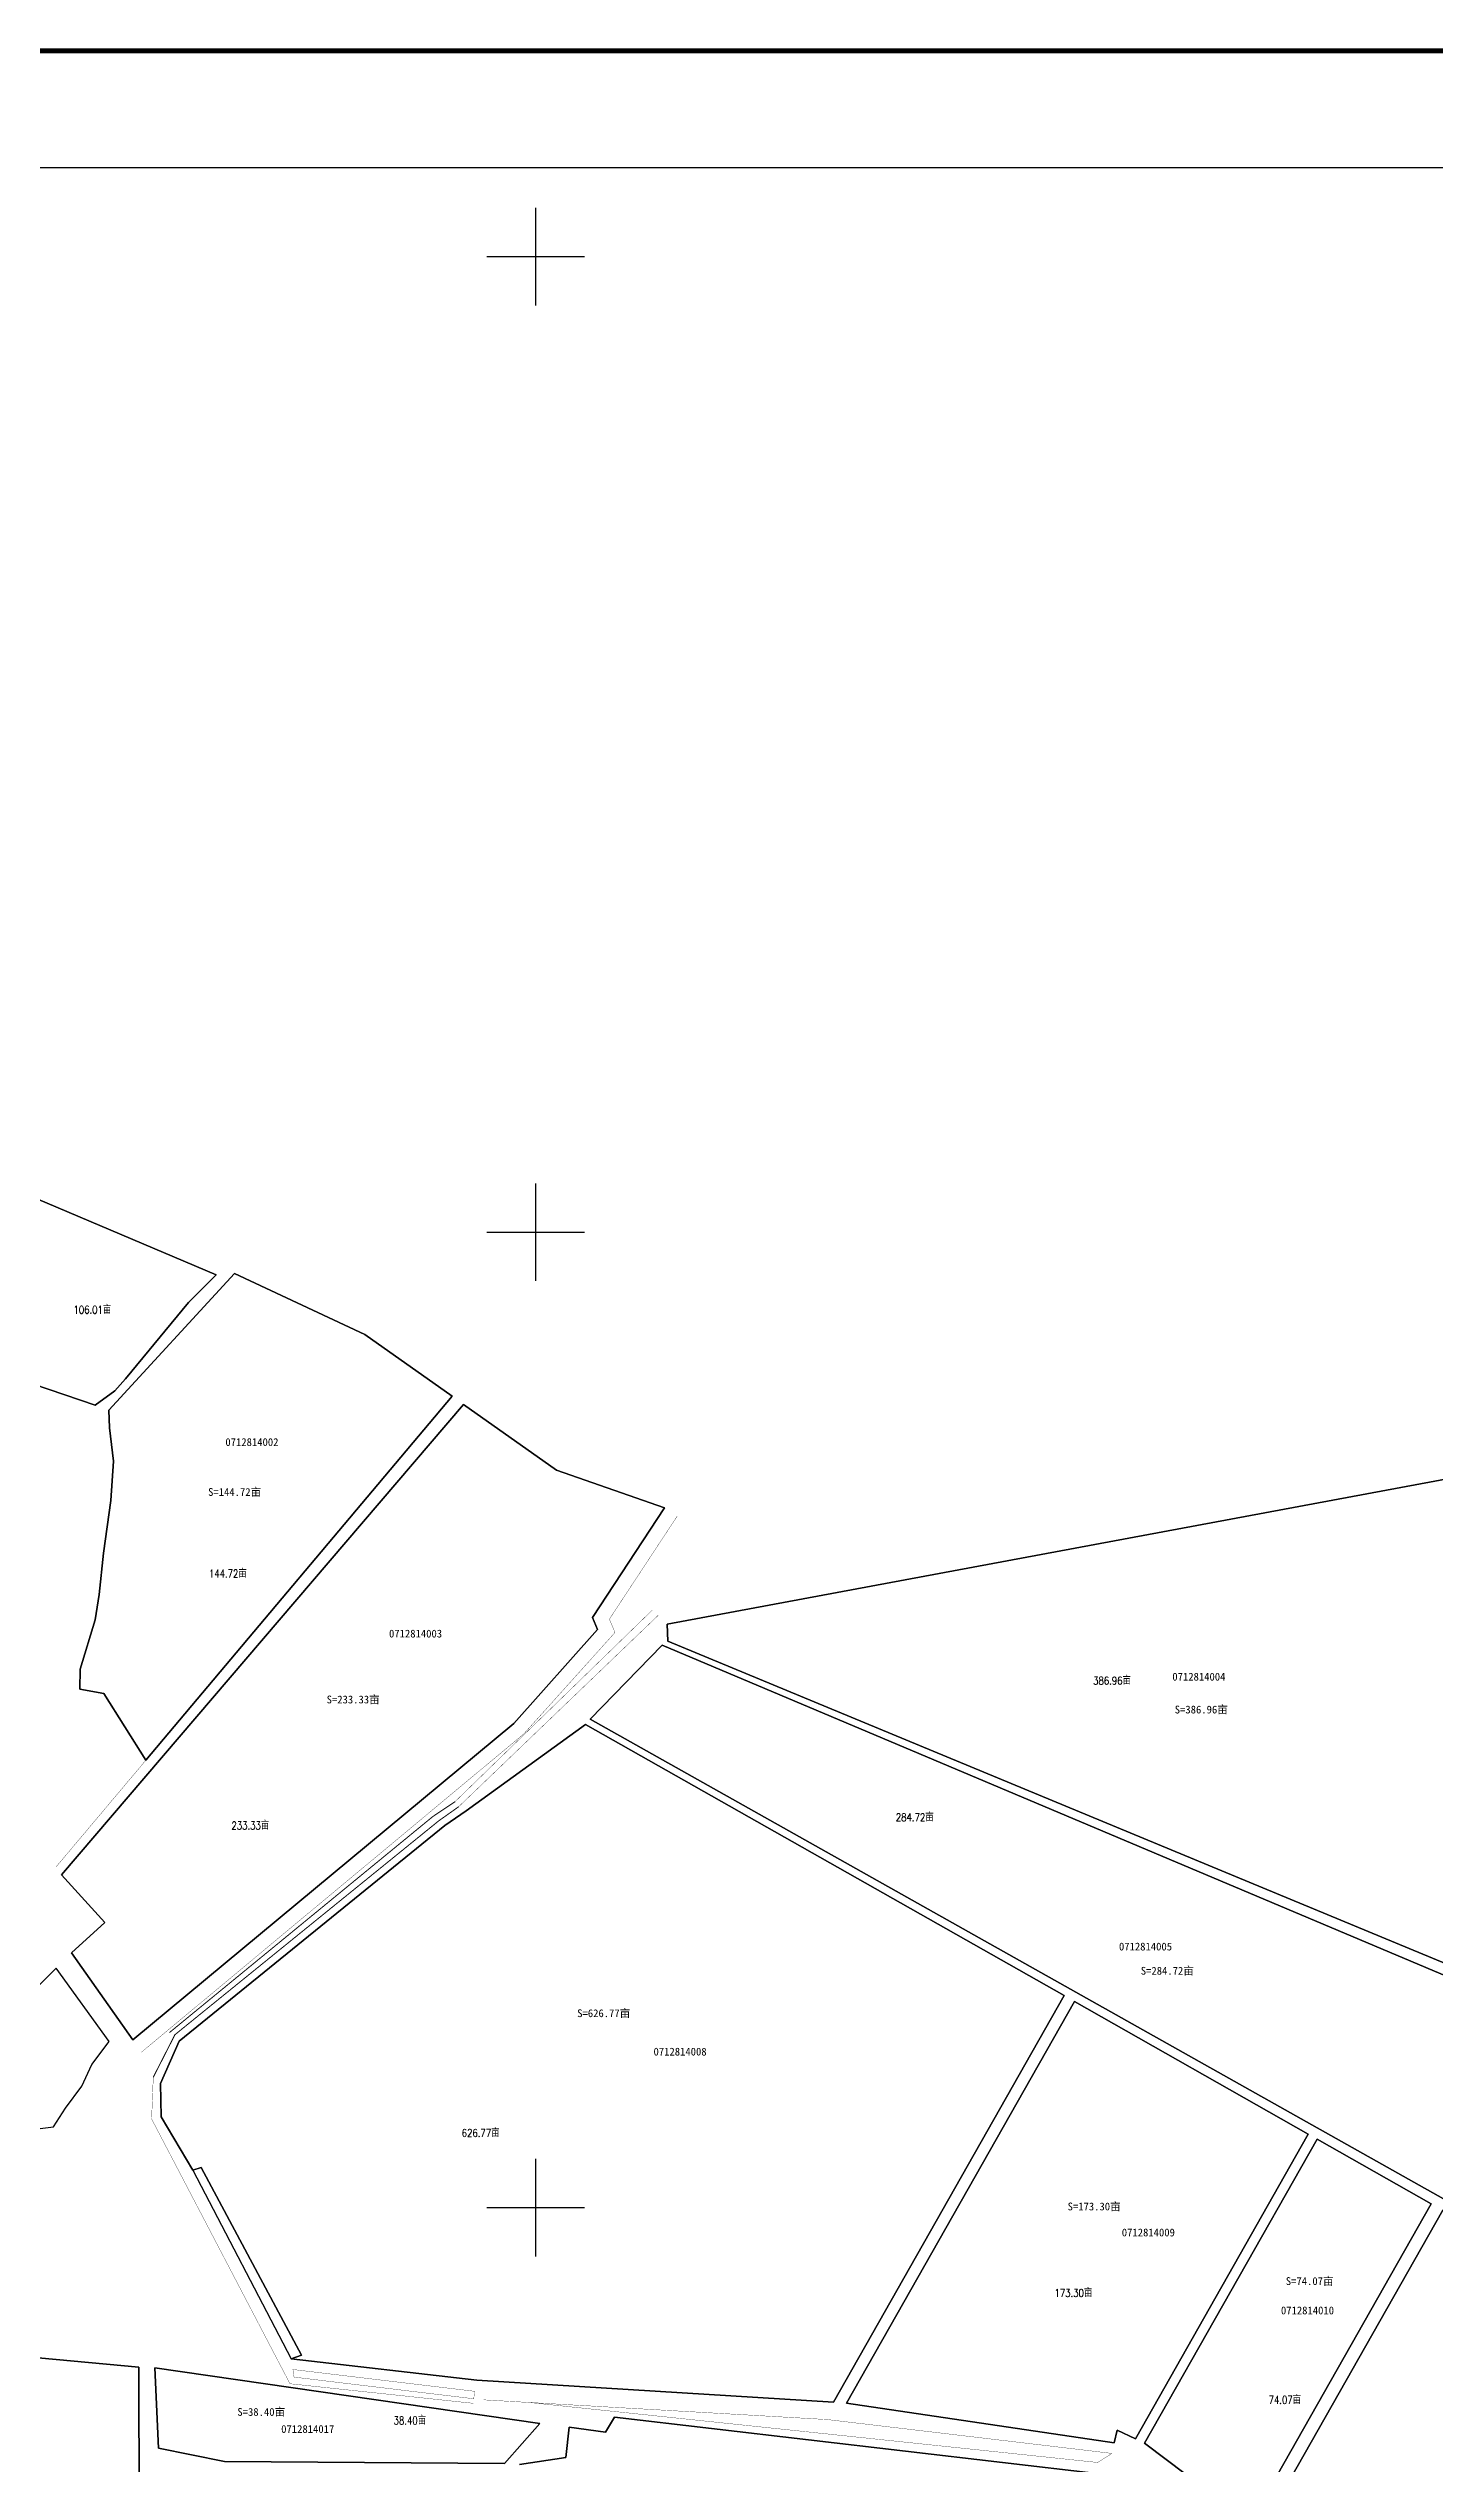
# Model space of a CAD drawing. Extents: x 541673 to 553395, y 4989791 to 4997334.
# Drawn here: x 545501 to 546921, y 4994738 to 4997214 of the extents above; entities that cross this region are included whole.
import ezdxf
from ezdxf.enums import TextEntityAlignment as Align

# ---------------------------------------------------------------- set-up
doc = ezdxf.new("R2010")
doc.units = 0
doc.header["$LTSCALE"] = 10
for name, color, linetype in [('MJZJ', 4, 'CONTINUOUS'), ('TK', 7, 'CONTINUOUS'), ('地籍号', 7, 'CONTINUOUS'), ('测地框', 7, 'CONTINUOUS'), ('路林渠', 7, 'CONTINUOUS'), ('长期合同', 6, 'CONTINUOUS')]:
    doc.layers.add(name, color=color, linetype=linetype)
doc.styles.add('HZ', font='rs.shx', dxfattribs={"width": 0.8, "bigfont": 'hztxt.shx'})
doc.styles.add('宋体', font='SimSun.ttf')

msp = doc.modelspace()

# ---------------------------------------------------------------- linework, layer by layer
at = {"layer": 'TK', "linetype": 'Continuous'}
for p, q in [((546000, 4996950), (546000, 4997050)), ((545950, 4997000), (546050, 4997000)), ((546000, 4995950), (546000, 4996050)), ((545950, 4996000), (546050, 4996000)), ((546000, 4994950), (546000, 4995050)), ((545950, 4995000), (546050, 4995000))]:
    msp.add_line(p, q, dxfattribs=at)
at = {"layer": 'TK', "linetype": 'Continuous', "const_width": 5, "flags": 128}
msp.add_lwpolyline([(541744, 4989971), (547984, 4989971), (547984, 4997211), (541744, 4997211)], close=True, dxfattribs=at)
at = {"layer": 'TK', "linetype": 'Continuous', "flags": 128}
msp.add_lwpolyline([(541864, 4990091), (547864, 4990091), (547864, 4997091), (541864, 4997091)], close=True, dxfattribs=at)
at = {"layer": '测地框', "color": 7, "linetype": 'Continuous', "flags": 128}
for points in [[(545232.2, 4995930.4), (545271.7, 4996126), (545672.7, 4995956.2), (545644.2, 4995927.7), (545579.6, 4995849.5), (545568.6, 4995837.3), (545548.4, 4995822.7)], [(545691.2, 4995957.6), (545825, 4995895), (545914.4, 4995831.7), (545600.6, 4995458.8), (545557.4, 4995527.1), (545532.7, 4995531.4), (545533.3, 4995551.9), (545548.6, 4995602.6), (545552.8, 4995628.5), (545557.2, 4995670.9), (545564.5, 4995724.8), (545567.3, 4995765.1), (545563.4, 4995799.5), (545562.6, 4995817.4)], [(545926.2, 4995823.4), (546021.5, 4995756), (546132.2, 4995717.4), (546058.1, 4995604.8), (546063.3, 4995592.5), (545977.7, 4995496.4), (545587.1, 4995172.1), (545524.3, 4995261.1), (545558.4, 4995292.4), (545514, 4995341.1)], [(546134.6, 4995598.2), (546991.2, 4995757.7), (546997.7, 4995685.4), (547083.2, 4995187.9), (546135.6, 4995580.7)], [(546129.8, 4995576.7), (547085.4, 4995172.9), (547161.5, 4994879.3), (546055.9, 4995500.9)], [(545634.5, 4995170.7), (545906.8, 4995391.8), (545928.6, 4995406.9), (546051.2, 4995495.4), (546541.5, 4995217.4), (546305.1, 4994800.6), (545939.6, 4994823.3), (545749.5, 4994844.9), (545760, 4994848.8), (545657.1, 4995041.1), (545648.5, 4995038.6), (545616.2, 4995093.1), (545615.4, 4995127.2), (545634.5, 4995170.7)], [(545508.7, 4995245.5), (545485.8, 4995222.6), (545438.1, 4995261.9), (545405, 4995283.1), (545321.1, 4995340.2), (545227.7, 4995202.5), (545229.3, 4995188.9), (545492.1, 4995081.3), (545505.8, 4995082.8), (545518.1, 4995102.1), (545535, 4995124.5), (545545.3, 4995146.8), (545563, 4995170.4)], [(546552.2, 4995211.3), (546791.8, 4995075.5), (546614.7, 4994763.2), (546595.9, 4994772), (546593, 4994758.8), (546318.7, 4994799.7)], [(546800.9, 4995070.3), (546917.9, 4995004), (546732.4, 4994676.9), (546624.1, 4994758.6)], [(546929.7, 4994997.3), (547155.1, 4994869.4), (546936.8, 4994530.8), (546744.7, 4994671.1)], [(545457, 4994849.2), (545593.4, 4994836.4), (545595, 4994111.6), (545561.4, 4994085.9), (545055, 4993285.2), (544971.2, 4993336.2), (545399, 4994100.4), (545394.1, 4994105.2), (544966.3, 4993341), (544881.9, 4993410.6), (545250.7, 4994127.6), (545243.5, 4994132.5), (544874.8, 4993415.5), (544768.6, 4993512.4), (544861.1, 4993643.6)], [(545609.8, 4994835.7), (546004.3, 4994778.7), (545968, 4994737.6), (545681, 4994739.7), (545613.3, 4994753.3)]]:
    msp.add_lwpolyline(points, close=True, dxfattribs=at)
for points in [[(545615.4, 4995127.2), (545616.2, 4995093.1), (545648.5, 4995038.6), (545749.5, 4994844.9)], [(546577.7, 4994727), (546080.9, 4994785.3), (546071.5, 4994770), (546034.2, 4994775.1), (546031, 4994743.8), (545983.4, 4994736.7)], [(545983.4, 4994736.7), (546031, 4994743.8), (546034.2, 4994775.1), (546071.5, 4994770), (546080.9, 4994785.3), (546577.7, 4994727)]]:
    msp.add_lwpolyline(points, dxfattribs=at)
at = {"layer": '路林渠', "color": 7, "linetype": 'Continuous', "const_width": 0.3, "flags": 128}
for points in [[(545508.4, 4995349.2), (545915.1, 4995832.5)], [(546145.1, 4995708.9), (546075.5, 4995603.2), (546081.3, 4995589.6), (545987.7, 4995485.5), (545596, 4995159.4)], [(546119.7, 4995612.7), (545917.4, 4995416.2)], [(545921.1, 4995411), (546125.5, 4995607.1)], [(545608.1, 4995133.7), (545606.4, 4995090.9), (545748.2, 4994819.5)], [(545936.5, 4994799.4), (545748.2, 4994819.5)], [(546298.9, 4994782.8), (545946.6, 4994803)], [(546575.9, 4994738.8), (545993.3, 4994800.3)], [(546590.7, 4994748.1), (546298.9, 4994782.8)], [(546575.9, 4994738.8), (546590.7, 4994748.1)]]:
    msp.add_lwpolyline(points, dxfattribs=at)
at = {"layer": '路林渠', "color": 6, "linetype": 'Continuous', "const_width": 1, "flags": 128}
for points in [[(546129.8, 4995576.7), (547085.4, 4995172.9)], [(547083.2, 4995187.9), (546135.6, 4995580.7)], [(545894.7, 4995401), (545624.7, 4995179.5)], [(545630.3, 4995177.3), (545900.5, 4995396.4)], [(545894.7, 4995401), (545917.4, 4995416.2)], [(545921.1, 4995411), (545900.5, 4995396.4)], [(546305.1, 4994800.6), (546541.5, 4995217.4)], [(546318.7, 4994799.7), (546552.2, 4995211.3)], [(545608.1, 4995133.7), (545630.3, 4995177.3)], [(546614.7, 4994763.2), (546791.8, 4995075.5)], [(546624.1, 4994758.6), (546800.9, 4995070.3)], [(546732.4, 4994676.9), (546917.9, 4995004)], [(546744.7, 4994671.1), (546929.7, 4994997.3)]]:
    msp.add_lwpolyline(points, dxfattribs=at)
at = {"layer": '路林渠', "color": 7, "linetype": 'Continuous', "const_width": 0.3, "flags": 128}
msp.add_lwpolyline([(545751.2, 4994834.1), (545937.3, 4994811.8), (545936.6, 4994804.1), (545752.4, 4994826.3)], close=True, dxfattribs=at)
at = {"layer": '长期合同', "color": 6, "linetype": 'Continuous', "flags": 128}
for points in [[(545644.2, 4995927.7), (545672.7, 4995956.2), (545271.7, 4996126), (545232.2, 4995930.4), (545548.4, 4995822.7), (545568.6, 4995837.3), (545579.6, 4995849.5)], [(545914.4, 4995831.7), (545825, 4995895), (545691.2, 4995957.6), (545562.6, 4995817.4), (545563.4, 4995799.5), (545567.3, 4995765.1), (545564.5, 4995724.8), (545557.2, 4995670.9), (545552.8, 4995628.5), (545548.6, 4995602.6), (545533.3, 4995551.9), (545532.7, 4995531.4), (545557.4, 4995527.1), (545600.6, 4995458.8)], [(545977.7, 4995496.4), (546063.3, 4995592.5), (546058.1, 4995604.8), (546132.2, 4995717.4), (546021.5, 4995756), (545926.2, 4995823.4), (545514, 4995341.1), (545558.4, 4995292.4), (545524.3, 4995261.1), (545587.1, 4995172.1)], [(546997.7, 4995685.4), (546991.2, 4995757.7), (546134.6, 4995598.2), (546135.6, 4995580.7), (547083.2, 4995187.9)], [(546129.8, 4995576.7), (546055.9, 4995500.9), (547161.5, 4994879.3), (547085.4, 4995172.9)], [(546541.5, 4995217.4), (546051.2, 4995495.4), (545928.6, 4995406.9), (545906.8, 4995391.8), (545634.5, 4995170.7), (545615.4, 4995127.2), (545616.2, 4995093.1), (545648.5, 4995038.6), (545657.1, 4995041.1), (545760, 4994848.8), (545749.5, 4994844.9), (545939.6, 4994823.3), (546305.1, 4994800.6)], [(546791.8, 4995075.5), (546552.2, 4995211.3), (546318.7, 4994799.7), (546593, 4994758.8), (546595.9, 4994772), (546614.7, 4994763.2)], [(546917.9, 4995004), (546800.9, 4995070.3), (546624.1, 4994758.6), (546732.4, 4994676.9)], [(547155.1, 4994869.4), (546929.7, 4994997.3), (546744.7, 4994671.1), (546936.8, 4994530.8)], [(545593.4, 4994836.4), (545457, 4994849.2), (544861.1, 4993643.6), (544768.6, 4993512.4), (544874.8, 4993415.5), (545243.5, 4994132.5), (545250.7, 4994127.6), (544881.9, 4993410.6), (544966.3, 4993341), (545394.1, 4994105.2), (545399, 4994100.4), (544971.2, 4993336.2), (545055, 4993285.2), (545561.4, 4994085.9), (545595, 4994111.6)], [(546004.3, 4994778.7), (545609.8, 4994835.7), (545613.3, 4994753.3), (545681, 4994739.7), (545968, 4994737.6)]]:
    msp.add_lwpolyline(points, close=True, dxfattribs=at)
at = {"layer": '长期合同', "color": 2, "linetype": 'Continuous', "flags": 128}
msp.add_lwpolyline([(545563, 4995170.4), (545508.7, 4995245.5), (545485.8, 4995222.6), (545438.1, 4995261.9), (545405, 4995283.1), (545321.1, 4995340.2), (545227.7, 4995202.5), (545229.3, 4995188.9), (545492.1, 4995081.3), (545505.8, 4995082.8), (545518.1, 4995102.1), (545535, 4995124.5), (545545.3, 4995146.8)], close=True, dxfattribs=at)
at = {"layer": '长期合同', "color": 6, "linetype": 'Continuous', "flags": 128}
msp.add_lwpolyline([(546577.7, 4994727), (546080.9, 4994785.3), (546071.5, 4994770), (546034.2, 4994775.1), (546031, 4994743.8), (545983.4, 4994736.7)], dxfattribs=at)

# ---------------------------------------------------------------- texts
at = {"layer": 'MJZJ', "color": 1, "linetype": 'Continuous', "style": '宋体'}
for s, p in [('S=144.72亩', (545691.5, 4995733.9)), ('S=233.33亩', (545813, 4995521.2)), ('S=386.96亩', (546682.2, 4995510.9)), ('S=284.72亩', (546647.4, 4995243.1)), ('S=626.77亩', (546069.8, 4995199.6)), ('S=173.30亩', (546572.4, 4995001.5)), ('S=74.07亩', (546793.3, 4994925)), ('S=38.40亩', (545718.8, 4994790.9))]:
    msp.add_text(s, height=8, dxfattribs=at).set_placement(p, align=Align.MIDDLE)
at = {"layer": '地籍号', "color": 1, "linetype": 'Continuous', "style": '宋体'}
for s, p in [('0712814002', (545709.2, 4995784.7)), ('0712814003', (545876.9, 4995588.4)), ('0712814004', (546679.7, 4995544.2)), ('0712814005', (546625, 4995267.6)), ('0712814008', (546148, 4995159.9)), ('0712814009', (546627.9, 4994974.5)), ('0712814010', (546791, 4994894.6)), ('0712814017', (545766.4, 4994773))]:
    msp.add_text(s, height=8, dxfattribs=at).set_placement(p, align=Align.MIDDLE)
at = {"layer": '长期合同', "color": 6, "linetype": 'Continuous', "style": 'HZ', "width": 0.8}
for s, p in [('106.01亩', (545526.3, 4995916.4)), ('144.72亩', (545665.1, 4995646)), ('386.96亩', (546571.3, 4995536.2)), ('233.33亩', (545688.2, 4995387.7)), ('284.72亩', (546369.1, 4995396.1)), ('626.77亩', (545924.2, 4995072.6)), ('173.30亩', (546531.7, 4994908.6)), ('74.07亩', (546751.1, 4994799)), ('38.40亩', (545854.4, 4994777.8))]:
    msp.add_text(s, height=8, dxfattribs=at).set_placement(p)

doc.saveas('drawing.dxf')
